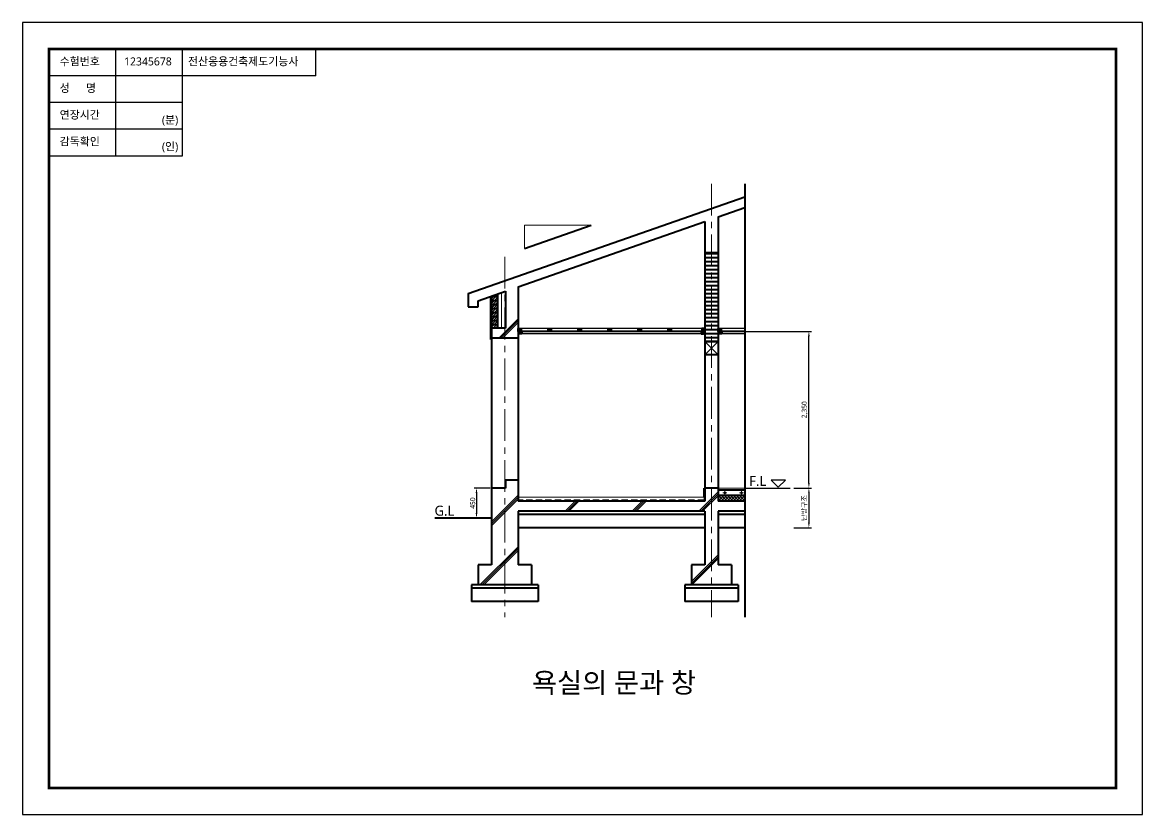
# Model space of a CAD drawing. Header units: millimetres. Extents: x 0 to 126056, y 2051 to 38499.
# Drawn here: x 87200 to 104000, y 2051 to 13931 of the extents above; entities that cross this region are included whole.
import ezdxf

# ---------------------------------------------------------------- set-up
doc = ezdxf.new("R2010")
doc.units = ezdxf.units.MM
doc.header["$LTSCALE"] = 15
doc.linetypes.add('CENTER', pattern=[50.8, 31.75, -6.35, 6.35, -6.35])
doc.linetypes.add('HIDDEN', pattern=[9.525, 6.35, -3.175])
for name, color, linetype, lineweight in [('단면선', 2, 'Continuous', 40), ('마감선', 3, 'Continuous', 20), ('입면선', 4, 'Continuous', 30), ('중심선', 1, 'CENTER', 20), ('치수및문자', 7, 'Continuous', 30), ('해칭선', 5, 'Continuous', 9)]:
    doc.layers.add(name, color=color, linetype=linetype, lineweight=lineweight)
doc.styles.add('dim1', font='malgun.ttf')
doc.linetypes.add('BATTING', pattern='A,0.00254,-2.54,[134,ltypeshp.shx,S=2.54,R=0,X=-2.54,Y=0],-5.08,[134,ltypeshp.shx,S=2.54,R=180,X=2.54,Y=0],-2.54', length=10.16254)
doc.dimstyles.new('dim1', dxfattribs={"dimscale": 40, "dimtxt": 2.5, "dimasz": 2.5, "dimexe": 1.25, "dimexo": 0.625, "dimtad": 1, "dimdec": 0, "dimlunit": 6, "dimtxsty": 'dim1', "dimcen": 2.5, "dimadec": 0, "dimazin": 0, "dimtfac": 1, "dimtdec": 0, "dimtmove": 0, "dimatfit": 3, "dimfxl": 1, "dimarcsym": 0})

# ---------------------------------------------------------------- blocks, each defined once
blk = doc.blocks.new('*D244')
at = {"color": 0, "lineweight": -2, "transparency": 16777216}
for p, q in [((98769, 6947), (99033, 6947)), ((98995, 6872), (98995, 6427)), ((98769, 6352), (99033, 6352))]:
    blk.add_line(p, q, dxfattribs=at)
at = {"color": 0, "transparency": 16777216}
for points in [[(98983, 6872), (99008, 6872), (98995, 6947)], [(98983, 6427), (99008, 6427), (98995, 6352)]]:
    blk.add_solid(points, dxfattribs=at)
at = {"layer": 'Defpoints', "color": 0, "transparency": 16777216}
for p in [(98751, 6947), (98751, 6352), (98995, 6352)]:
    blk.add_point(p, dxfattribs=at)
at = {"color": 0, "transparency": 16777216, "insert": (98928, 6649), "char_height": 75, "attachment_point": 5, "rotation": 90, "style": 'dim1'}
blk.add_mtext('난방구조', dxfattribs=at)
blk = doc.blocks.new('*D245')
at = {"color": 0, "lineweight": -2, "transparency": 16777216}
for p, q in [((98052, 9297), (99033, 9297)), ((98995, 7022), (98995, 9222)), ((98769, 6947), (99033, 6947))]:
    blk.add_line(p, q, dxfattribs=at)
at = {"color": 0, "transparency": 16777216}
for points in [[(98983, 9222), (99008, 9222), (98995, 9297)], [(98983, 7022), (99008, 7022), (98995, 6947)]]:
    blk.add_solid(points, dxfattribs=at)
at = {"layer": 'Defpoints', "color": 0, "transparency": 16777216}
for p in [(98033, 9297), (98995, 9297), (98751, 6947)]:
    blk.add_point(p, dxfattribs=at)
at = {"color": 0, "transparency": 16777216, "insert": (98932, 8122), "char_height": 75, "attachment_point": 5, "rotation": 90, "style": 'dim1'}
blk.add_mtext('2,350', dxfattribs=at)
blk = doc.blocks.new('*D254')
at = {"color": 0, "lineweight": -2, "transparency": 16777216}
for p, q in [((94214, 6947), (93973, 6947)), ((94010, 6872), (94010, 6572)), ((94214, 6497), (93973, 6497))]:
    blk.add_line(p, q, dxfattribs=at)
at = {"color": 0, "transparency": 16777216}
for points in [[(93998, 6872), (94023, 6872), (94010, 6947)], [(93998, 6572), (94023, 6572), (94010, 6497)]]:
    blk.add_solid(points, dxfattribs=at)
at = {"layer": 'Defpoints', "color": 0, "transparency": 16777216}
for p in [(94233, 6947), (94010, 6497), (94233, 6497)]:
    blk.add_point(p, dxfattribs=at)
at = {"color": 0, "transparency": 16777216, "insert": (93953, 6722), "char_height": 75, "attachment_point": 5, "rotation": 90, "style": 'dim1'}
blk.add_mtext('450', dxfattribs=at)

msp = doc.modelspace()

# ---------------------------------------------------------------- hatches: boundary and pattern name
at = {"layer": '단면선'}
h = msp.add_hatch(dxfattribs=at)
h.set_pattern_fill('_USER', color=256, scale=60, pattern_type=0)
h.set_pattern_definition([(0, (97595.58, 9146.51), (0, 60), [])])
h.paths.add_polyline_path([(97533.2, 10481.5), (97433.2, 10481.5), (97433.2, 9146.5), (97533.2, 9146.5)])
h.paths.add_polyline_path([(97633.2, 10481.5), (97533.2, 10481.5), (97533.2, 9146.5), (97633.2, 9146.5)])
h = msp.add_hatch(dxfattribs=at)
h.set_pattern_fill('_USER', color=256, scale=60, pattern_type=0)
h.set_pattern_definition([(0, (-4679.633, -204861.45), (0, 60), [])])
h.paths.add_polyline_path([(94233.2, 9826.5), (94323.2, 9858), (94323.2, 9346.5), (94233.2, 9346.5)])
at = {"layer": '해칭선'}
h = msp.add_hatch(dxfattribs=at)
h.set_pattern_fill('ANSI31', color=256, scale=8)
h.set_pattern_definition([(45, (-4679.633, -204861.452), (-17.9605122, 17.9605122), [])])
h.paths.add_polyline_path([(94233.2, 9826.5), (94323.2, 9858), (94323.2, 9346.5), (94233.2, 9346.5)])
h = msp.add_hatch(dxfattribs=at)
h.set_pattern_fill('ANSI37', color=256, scale=10, style=0)
h.set_pattern_definition([(45, (97633.25, 6751.51), (-22.4506, 22.4506), []), (135, (97633.25, 6751.51), (-22.4506, -22.4506), [])])
h.paths.add_polyline_path([(98033.2, 6751.5), (98033.2, 6836.5), (97633.2, 6836.5), (97633.2, 6751.5)])

# ---------------------------------------------------------------- linework, layer by layer
for p, q in [((91600, 13530.7), (87600, 13530.7)), ((87600, 13530.7), (87600, 11930.7)), ((98642.5, 7064.2), (98431.3, 7064.2)), ((98536.9, 6962), (98431.3, 7064.2)), ((98536.9, 6962), (98642.5, 7064.2)), ((98033.2, 6946.5), (98715.2, 6946.5))]:
    msp.add_line(p, q)
at = {"layer": '단면선'}
for p, q in [((98033.2, 11511.2), (98033.2, 5011.4)), ((93883.2, 9862.9), (98033.2, 11315.4)), ((97633.2, 11016.5), (98033.2, 11156.5)), ((94633.2, 9966.5), (97433.2, 10946.5)), ((97433.2, 10946.5), (97433.2, 6946.5)), ((97633.2, 11016.5), (97633.2, 6946.5)), ((94729.9, 10542.4), (95729.9, 10892.4)), ((97433.2, 10481.5), (97633.2, 10481.5)), ((94633.2, 9966.5), (94633.2, 9196.5)), ((93883.2, 9862.9), (93883.2, 9662.9)), ((94033.2, 9756.5), (94443.2, 9900)), ((94033.2, 9662.9), (94033.2, 9756.5)), ((94233.2, 9826.5), (94233.2, 9196.5)), ((94323.2, 9858), (94323.2, 9346.5)), ((94443.2, 9900), (94443.2, 9346.5)), ((93883.2, 9662.9), (94033.2, 9662.9)), ((94443.2, 9346.5), (94233.2, 9346.5)), ((97433.2, 9296.5), (94633.2, 9296.5)), ((98033.2, 9296.5), (97633.2, 9296.5)), ((94633.2, 9196.5), (94233.2, 9196.5)), ((94233.2, 9196.5), (94233.2, 5796.5)), ((94633.2, 9196.5), (94633.2, 6751.5)), ((97633.2, 9146.5), (97433.2, 9146.5)), ((97633.2, 8946.5), (97433.2, 8946.5)), ((94633.2, 7066.5), (94443.2, 7066.5)), ((94443.2, 7066.5), (94443.2, 6946.5)), ((94443.2, 6946.5), (94233.2, 6946.5)), ((97433.2, 6946.5), (97433.2, 6751.5)), ((97633.2, 6946.5), (97433.2, 6946.5)), ((97633.2, 6946.5), (97633.2, 6751.5)), ((98033.2, 6916.5), (97633.2, 6916.5)), ((97433.2, 6751.5), (94633.2, 6751.5)), ((98033.2, 6836.5), (97633.2, 6836.5)), ((98033.2, 6751.5), (97633.2, 6751.5)), ((94633.2, 6601.5), (94633.2, 5796.5)), ((97433.2, 6601.5), (94633.2, 6601.5)), ((97433.2, 6601.5), (97433.2, 5796.5)), ((97633.2, 6601.5), (97633.2, 5796.5)), ((98033.2, 6601.5), (97633.2, 6601.5)), ((94233.2, 6496.5), (93387, 6496.5)), ((97433.2, 6551.5), (94633.2, 6551.5)), ((98033.2, 6551.5), (97633.2, 6551.5)), ((97433.2, 6351.5), (94633.2, 6351.5)), ((98033.2, 6351.5), (97633.2, 6351.5)), ((94233.2, 5796.5), (94033.2, 5796.5)), ((94033.2, 5796.5), (94033.2, 5496.5)), ((94833.2, 5796.5), (94633.2, 5796.5)), ((94833.2, 5796.5), (94833.2, 5496.5)), ((97433.2, 5796.5), (97233.2, 5796.5)), ((97233.2, 5796.5), (97233.2, 5496.5)), ((97833.2, 5796.5), (97633.2, 5796.5)), ((97833.2, 5796.5), (97833.2, 5496.5)), ((94933.2, 5496.5), (93933.2, 5496.5)), ((93933.2, 5496.5), (93933.2, 5246.5)), ((94933.2, 5446.5), (93933.2, 5446.5)), ((94933.2, 5496.5), (94933.2, 5246.5)), ((97933.2, 5496.5), (97133.2, 5496.5)), ((97133.2, 5496.5), (97133.2, 5246.5)), ((97933.2, 5446.5), (97133.2, 5446.5)), ((97933.2, 5496.5), (97933.2, 5246.5)), ((94933.2, 5246.5), (93933.2, 5246.5)), ((97933.2, 5246.5), (97133.2, 5246.5))]:
    msp.add_line(p, q, dxfattribs=at)
for points in [[(94678.2, 9296.5), (94633.2, 9296.5), (94633.2, 9341.5), (94678.2, 9341.5)], [(94689.2, 9260.5), (94653.2, 9260.5), (94653.2, 9296.5), (94689.2, 9296.5)], [(95128.2, 9296.5), (95083.2, 9296.5), (95083.2, 9341.5), (95128.2, 9341.5)], [(95578.2, 9296.5), (95533.2, 9296.5), (95533.2, 9341.5), (95578.2, 9341.5)], [(96028.2, 9296.5), (95983.2, 9296.5), (95983.2, 9341.5), (96028.2, 9341.5)], [(96478.2, 9296.5), (96433.2, 9296.5), (96433.2, 9341.5), (96478.2, 9341.5)], [(96928.2, 9296.5), (96883.2, 9296.5), (96883.2, 9341.5), (96928.2, 9341.5)], [(97377.2, 9260.5), (97413.2, 9260.5), (97413.2, 9296.5), (97377.2, 9296.5)], [(97388.2, 9296.5), (97433.2, 9296.5), (97433.2, 9341.5), (97388.2, 9341.5)], [(97678.2, 9296.5), (97633.2, 9296.5), (97633.2, 9341.5), (97678.2, 9341.5)], [(97689.2, 9260.5), (97653.2, 9260.5), (97653.2, 9296.5), (97689.2, 9296.5)]]:
    msp.add_lwpolyline(points, close=True, dxfattribs=at)
at = {"layer": '마감선'}
for p, q in [((94729.9, 10542.4), (94729.9, 10892.4)), ((94729.9, 10892.4), (95729.9, 10892.4)), ((94213.2, 9826.5), (94213.2, 9176.5)), ((97413.2, 6946.5), (97413.2, 6811.5)), ((98033.2, 6946.5), (97633.2, 6946.5)), ((97413.2, 6811.5), (94653.2, 6811.5))]:
    msp.add_line(p, q, dxfattribs=at)
for centre in [(97733.6, 6876.5), (97983.6, 6876.5)]:
    msp.add_circle(centre, 12.5, dxfattribs=at)
at = {"layer": '입면선'}
for p, q in [((97433.2, 9341.5), (94633.2, 9341.5)), ((97413.2, 9260.5), (94653.2, 9260.5)), ((98033.2, 9341.5), (97633.2, 9341.5)), ((98033.2, 9260.5), (97653.2, 9260.5))]:
    msp.add_line(p, q, dxfattribs=at)
at = {"layer": '중심선'}
for p, q in [((97533.2, 11511.2), (97533.2, 5011.4)), ((94433.2, 10415.7), (94433.2, 5011.4)), ((97733.6, 6906.5), (97733.6, 6846.5)), ((97983.6, 6906.5), (97983.6, 6846.5)), ((97763.6, 6876.5), (97703.6, 6876.5)), ((98013.6, 6876.5), (97953.6, 6876.5))]:
    msp.add_line(p, q, dxfattribs=at)
at = {"layer": '치수및문자'}
for p, q in [((88600, 11930.7), (88600, 13530.7)), ((89600, 11930.7), (89600, 13530.7)), ((91600, 13130.7), (91600, 13530.7)), ((91600, 13130.7), (87600, 13130.7)), ((89600, 12730.7), (87600, 12730.7)), ((89600, 12330.7), (87600, 12330.7)), ((87600, 11930.7), (89600, 11930.7))]:
    msp.add_line(p, q, dxfattribs=at)
msp.add_lwpolyline([(87200, 2050.7), (104000, 2050.7), (104000, 13930.7), (87200, 13930.7)], close=True, dxfattribs=at)
at = {"layer": '치수및문자', "const_width": 40}
msp.add_lwpolyline([(87600, 2450.7), (103600, 2450.7), (103600, 13530.7), (87600, 13530.7)], close=True, dxfattribs=at)
at = {"layer": '해칭선', "linetype": 'BATTING', "ltscale": 0.37}
msp.add_line((94383.2, 9858), (94383.2, 9361.9), dxfattribs=at)
at = {"layer": '해칭선'}
for p, q in [((94633.2, 9486.3), (94343.5, 9196.5)), ((94633.2, 9458), (94371.8, 9196.5)), ((94633.2, 9429.7), (94400.1, 9196.5)), ((94633.2, 9296.5), (94678.2, 9341.5)), ((94653.2, 9260.5), (94689.2, 9296.5)), ((94653.2, 9278.5), (94671.2, 9296.5)), ((94671.2, 9260.5), (94689.2, 9278.5)), ((95083.2, 9296.5), (95128.2, 9341.5)), ((95533.2, 9296.5), (95578.2, 9341.5)), ((95983.2, 9296.5), (96028.2, 9341.5)), ((96433.2, 9296.5), (96478.2, 9341.5)), ((96883.2, 9296.5), (96928.2, 9341.5)), ((97377.2, 9260.5), (97413.2, 9296.5)), ((97377.2, 9278.5), (97395.2, 9296.5)), ((97388.2, 9296.5), (97433.2, 9341.5)), ((97395.2, 9260.5), (97413.2, 9278.5)), ((97633.2, 9296.5), (97678.2, 9341.5)), ((97653.2, 9260.5), (97689.2, 9296.5)), ((97653.2, 9278.5), (97671.2, 9296.5)), ((97671.2, 9260.5), (97689.2, 9278.5)), ((97433.2, 8946.5), (97633.2, 9146.5)), ((97433.2, 9146.5), (97633.2, 8946.5)), ((94233.2, 6946.5), (94323.2, 6946.5)), ((97633.2, 6889.7), (97345.1, 6601.5)), ((94633.2, 6839.1), (94233.2, 6439.1)), ((94633.2, 6810.8), (94233.2, 6410.8)), ((94633.2, 6782.5), (94233.2, 6382.5)), ((95489.6, 6751.5), (95339.6, 6601.5)), ((95517.9, 6751.5), (95367.9, 6601.5)), ((95546.2, 6751.5), (95396.2, 6601.5)), ((96496, 6751.5), (96346, 6601.5)), ((96524.3, 6751.5), (96374.3, 6601.5)), ((96552.6, 6751.5), (96402.6, 6601.5)), ((97633.2, 6861.4), (97373.4, 6601.5)), ((97633.2, 6833.1), (97401.7, 6601.5)), ((94633.2, 6068.3), (94061.4, 5496.5)), ((94633.2, 6040), (94089.7, 5496.5)), ((94633.2, 6011.7), (94118, 5496.5)), ((97633.2, 5945.3), (97233.2, 5545.3)), ((97633.2, 5917.1), (97233.2, 5517.1)), ((97633.2, 5888.8), (97241, 5496.5))]:
    msp.add_line(p, q, dxfattribs=at)
at = {"layer": '해칭선', "linetype": 'HIDDEN'}
for p, q in [((97423.2, 6946.5), (97423.2, 6771.5)), ((97423.2, 6771.5), (94643.2, 6771.5))]:
    msp.add_line(p, q, dxfattribs=at)

# ---------------------------------------------------------------- texts
at = {"style": 'dim1'}
for s, height, p in [('수험번호', 120, (87759.1, 13285.6)), ('12345678', 120, (88724.7, 13285.6)), ('전산응용건축제도기능사', 120, (89683.4, 13285.6)), ('성      명', 120, (87759.1, 12885.6)), ('연장시간', 120, (87759.1, 12485.6)), ('(분)', 120, (89292.7, 12409.9)), ('감독확인', 120, (87759.1, 12085.6)), ('(인)', 120, (89292.7, 12009.9)), ('F.L', 150, (98099.4, 6979.2)), ('G.L', 150, (93380.6, 6533)), ('욕실의 문과 창', 300, (94841.6, 3878.5))]:
    msp.add_text(s, height=height, dxfattribs=at).set_placement(p)

# ---------------------------------------------------------------- dimensions: what is measured, and where the dimension line sits
for base, p1, p2, picture, middle in [((98995.4, 9296.5), (98750.7, 6946.5), (98033.2, 9296.5), '*D245', (98931.6, 8121.5)), ((94010.3, 6496.5), (94233.2, 6946.5), (94233.2, 6496.5), '*D254', (93952.8, 6721.5))]:
    dim = msp.add_linear_dim(base=base, p1=p1, p2=p2, angle=90, dimstyle='dim1', override={"dimscale": 30, "dimtoh": 1})
    dim.commit()
    dim.dimension.update_dxf_attribs({"geometry": picture, "text_midpoint": middle})
dim = msp.add_linear_dim(base=(98995.4, 6351.5), p1=(98750.7, 6946.5), p2=(98750.7, 6351.5), angle=90, text='난방구조', dimstyle='dim1', override={"dimscale": 30, "dimtoh": 1})
dim.commit()
dim.dimension.update_dxf_attribs({"geometry": '*D244', "text_midpoint": (98995.4, 6649), "dimtype": 160})

doc.saveas('drawing.dxf')
